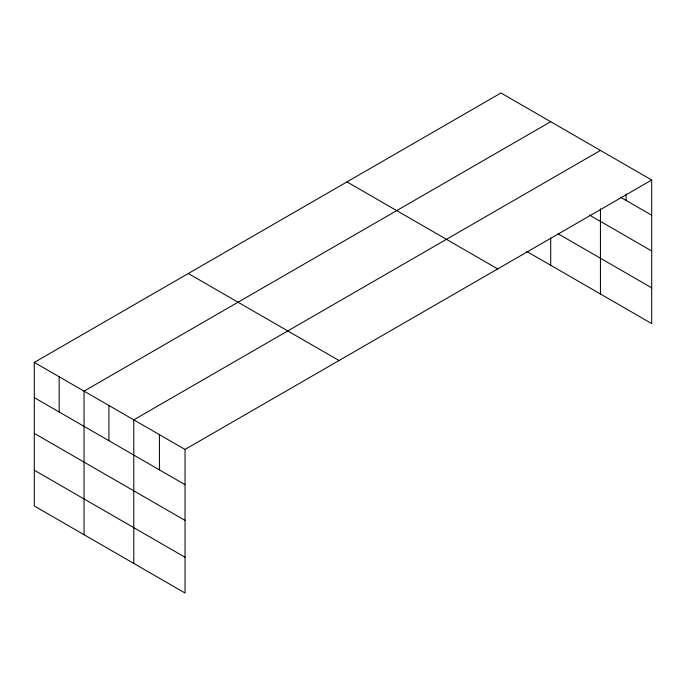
<?xml version="1.0" encoding="UTF-8"?>
<svg xmlns="http://www.w3.org/2000/svg" width="686" height="686" viewBox="0 0 686 686"><rect width="100%" height="100%" fill="white"/><g stroke="black" fill="none" stroke-linecap="round" stroke-linejoin="round"><path stroke-width="1.03" d="M34.3 362.414L185.031 449.441L185.031 593.013L34.3 505.985L34.3 362.414L500.969 92.987L651.7 180.015L651.7 323.586L526.762 251.453M550.712 121.705L84.044 391.131L84.044 534.703M600.447 150.423L133.779 419.849L133.779 563.429M185.031 449.441L651.7 180.015M620.581 197.259L651.7 215.224M589.394 215.01L651.7 250.982M558.078 233.772L651.7 287.828M346.97 181.901L497.702 268.921M188.298 273.508L339.03 360.527M34.3 397.631L185.031 484.65M34.3 433.389L185.031 520.408M34.3 470.227L185.031 557.255M626.078 194.027L626.078 200.432M600.447 208.776L600.447 293.994M550.712 237.931L550.712 265.276M159.409 434.65L159.409 469.859M108.911 405.495L108.911 440.704M59.168 376.777L59.168 411.986"/></g></svg>
